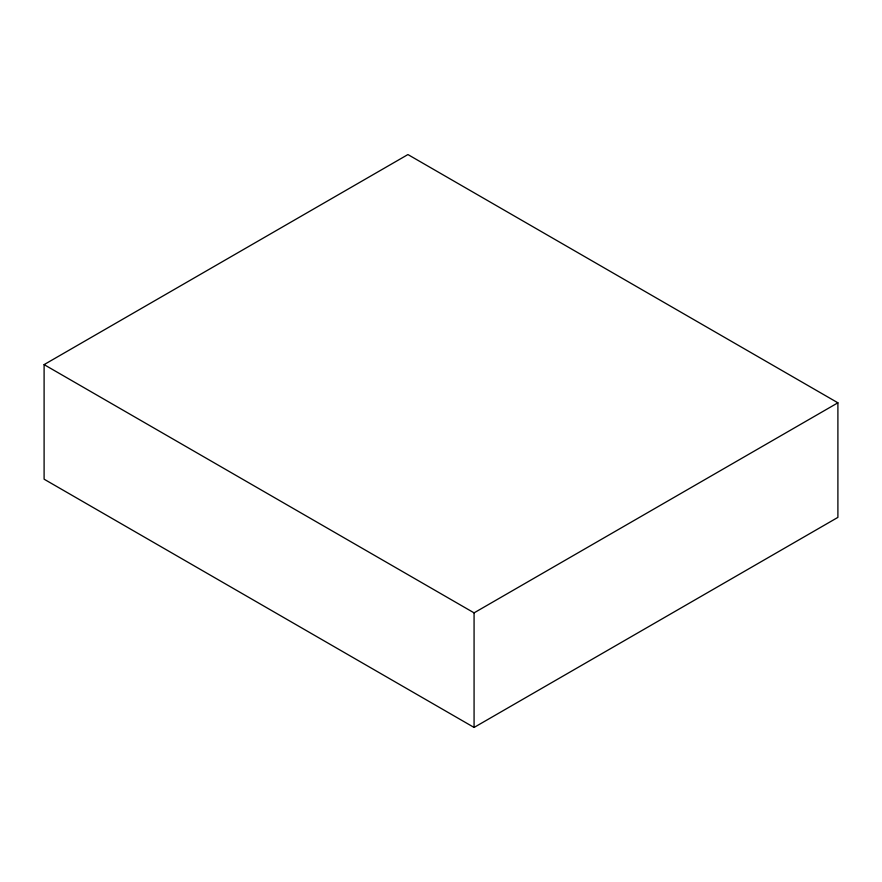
<?xml version="1.0" encoding="UTF-8"?>
<svg xmlns="http://www.w3.org/2000/svg" width="882" height="882" viewBox="0 0 882 882"><rect width="100%" height="100%" fill="white"/><g stroke="black" fill="none" stroke-linecap="round" stroke-linejoin="round"><path stroke-width="1.32" d="M44.1 364.619L407.925 154.559L837.9 402.809L837.9 517.381L474.075 727.441L44.1 479.191L44.1 364.619L474.075 612.858L837.9 402.809M474.075 612.858L474.075 727.441"/></g></svg>
